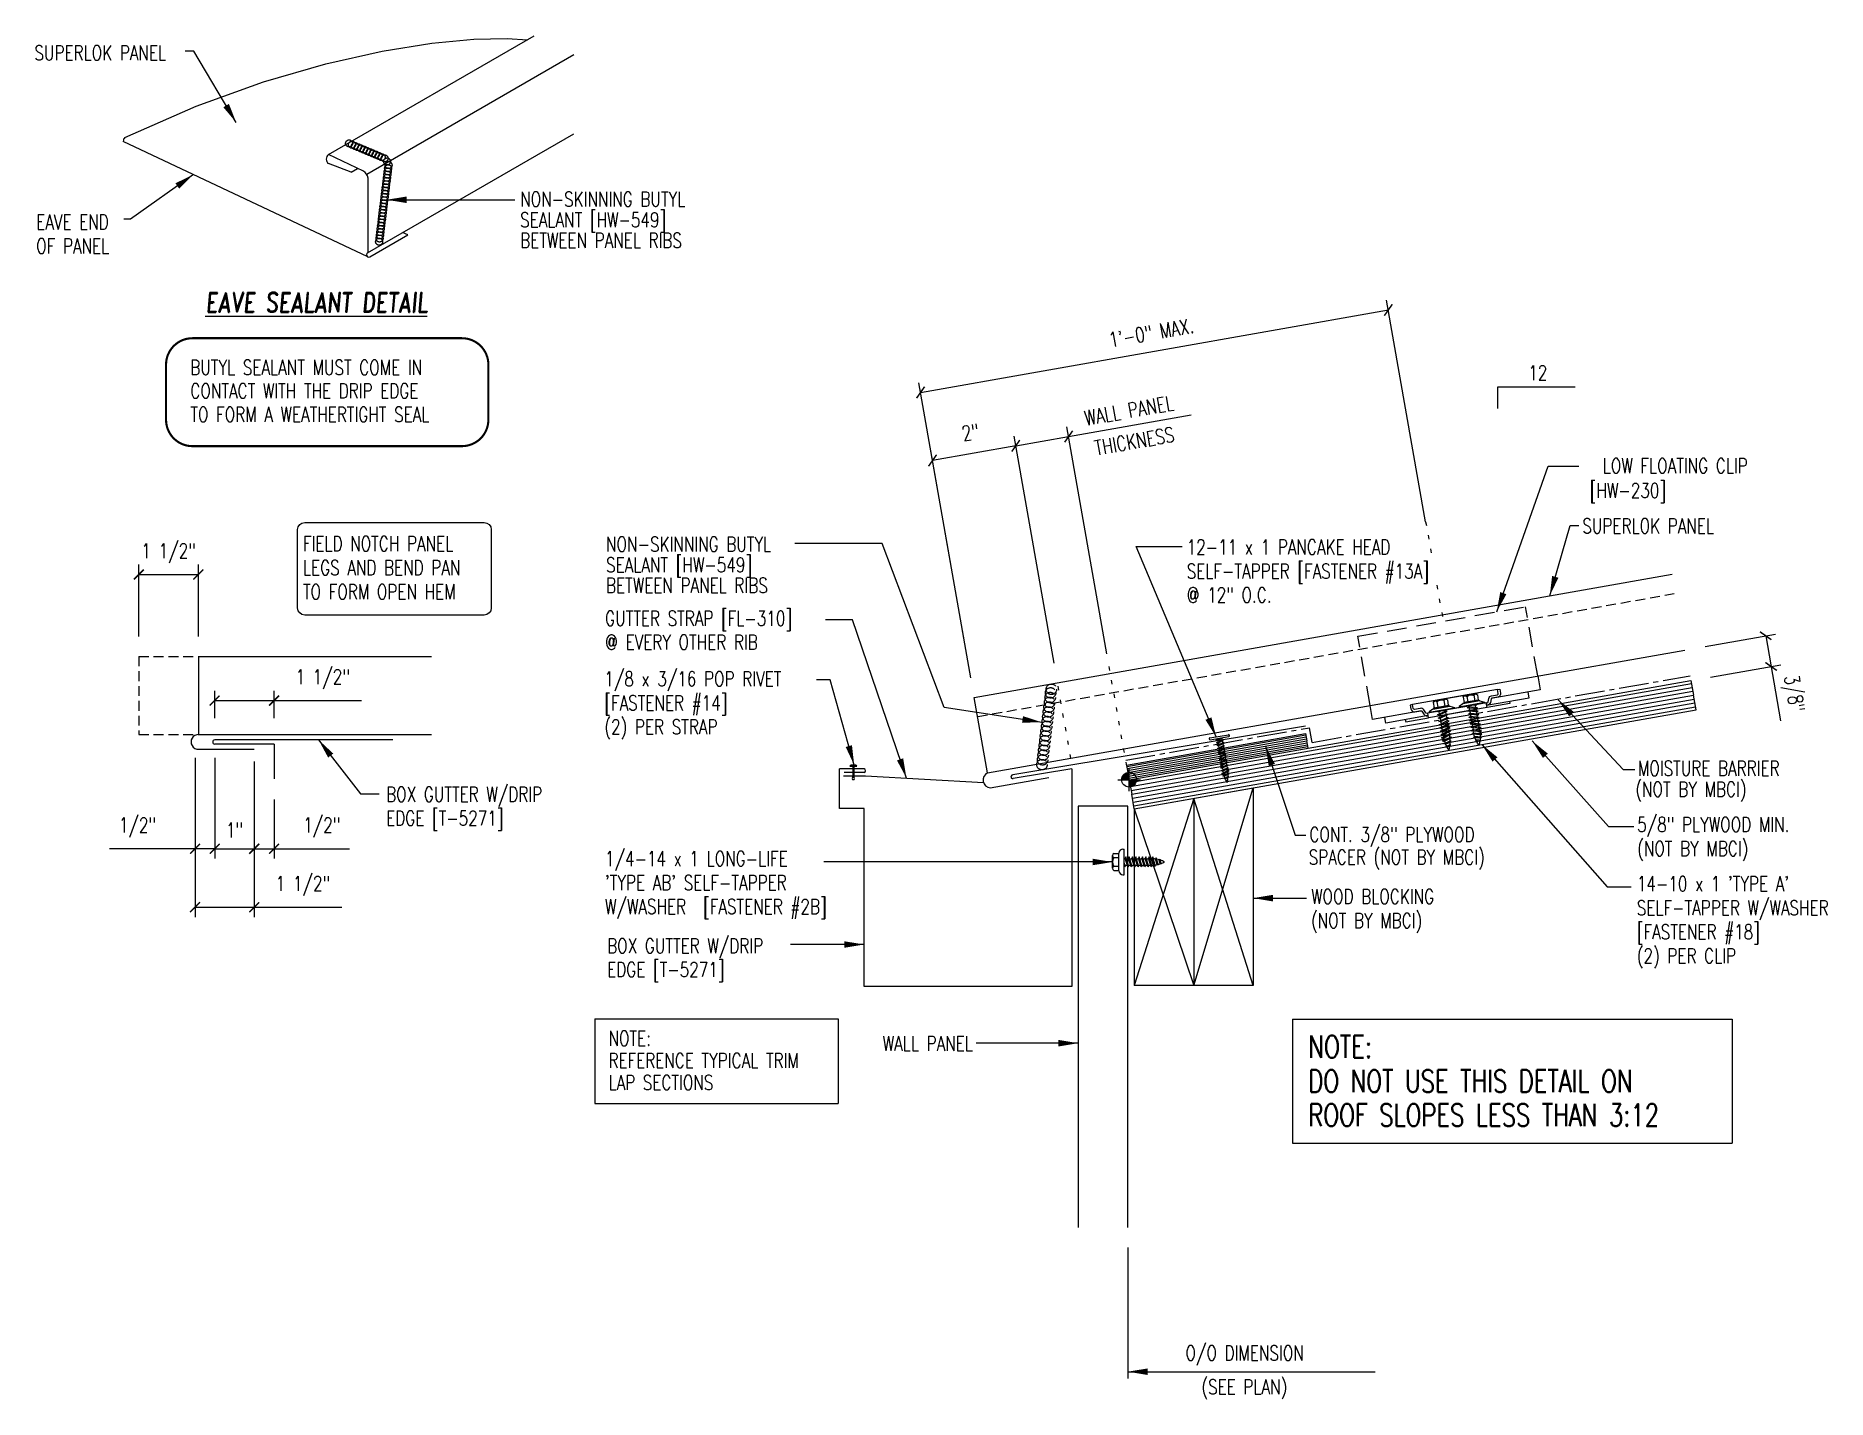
# Model space of a CAD drawing. Header units: inches. Extents: x -3.6 to 41.6, y 7.2 to 41.6.
import ezdxf
from ezdxf.enums import TextEntityAlignment as Align

# ---------------------------------------------------------------- set-up
doc = ezdxf.new("R2010")
doc.units = ezdxf.units.IN
doc.header["$MEASUREMENT"] = 0
for name, pattern in [('CENTER2', [1.125, 0.75, -0.125, 0.125, -0.125]), ('DOT2', [0.125, 0, -0.125]), ('HIDDEN', [0.375, 0.25, -0.125]), ('HIDDEN2', [0.1875, 0.125, -0.0625])]:
    doc.linetypes.add(name, pattern=pattern)
for name, color, linetype in [('BARRIER', 253, 'CENTER2'), ('clip', 5, 'Continuous'), ('DIM', 2, 'Continuous'), ('FASTENER', 9, 'Continuous'), ('LABEL', 6, 'Continuous'), ('MARK', 1, 'Continuous'), ('PANEL', 11, 'Continuous'), ('SEALANT', 253, 'CENTER2'), ('SECTION', 11, 'Continuous'), ('TEXT', 2, 'Continuous'), ('TRIM', 6, 'Continuous'), ('WOOD', 3, 'Continuous')]:
    doc.layers.add(name, color=color, linetype=linetype)
doc.styles.add('ROMAND', font='romand', dxfattribs={"height": 0.075})
doc.styles.add('TEXT', font='SIMPLEX', dxfattribs={"width": 0.75, "height": 6})
doc.styles.add('TEXT1', font='ROMANS.shx', dxfattribs={"width": 0.75, "height": 0.375})
doc.dimstyles.new('DETAIL', dxfattribs={"dimscale": 4, "dimtxt": 0.375, "dimasz": 0.0625, "dimexe": 0.0625, "dimexo": 0.125, "dimgap": 0.0625, "dimtad": 1, "dimdec": 4, "dimzin": 3, "dimdsep": 46, "dimlunit": 4, "dimtxsty": 'TEXT1', "dimblk": 'ARCHTICK', "dimcen": 0.0625, "dimclrd": 7, "dimclre": 7, "dimclrt": 2, "dimadec": 0, "dimazin": 0, "dimtfac": 0.59375, "dimtdec": 4, "dimtmove": 0, "dimatfit": 3, "dimfxl": 0, "dimfrac": 2, "dimtolj": 1, "dimtzin": 3, "dimarcsym": 0})
doc.dimstyles.new('DETAIL$7', dxfattribs={"dimscale": 4, "dimtxt": 6, "dimasz": 0.125, "dimexe": 0.0625, "dimexo": 0.125, "dimgap": 0.0625, "dimtad": 1, "dimdec": 5, "dimzin": 3, "dimdsep": 46, "dimlunit": 4, "dimtxsty": 'TEXT', "dimblk": 'ARCHTICK', "dimcen": 0.0625, "dimclrd": 7, "dimclre": 7, "dimclrt": 2, "dimadec": 0, "dimazin": 0, "dimtfac": 0.666667, "dimtdec": 5, "dimtmove": 0, "dimatfit": 3, "dimfxl": 0, "dimfrac": 2, "dimtolj": 1, "dimtzin": 3, "dimarcsym": 0})

# ---------------------------------------------------------------- blocks, each defined once
blk = doc.blocks.new('A$C3D0C556B')
at = {"layer": 'WOOD'}
for p, q in [((0, 1.523), (4.389, 3.82)), ((0, 3.046), (4.389, 3.82)), ((4.91, 0.866), (4.389, 3.82)), ((0, 3.046), (0, 0)), ((0, 3.046), (4.649, 2.343)), ((4.649, 2.343), (0, 0)), ((0, 1.523), (4.649, 2.343)), ((4.91, 0.866), (0, 1.523)), ((0, 0), (4.91, 0.866))]:
    blk.add_line(p, q, dxfattribs=at)
blk = doc.blocks.new('st7')
at = {"layer": 'FASTENER'}
for p, q in [((-0.24, 0.082), (0.24, 0.082)), ((-0.24, 0.037), (0.24, 0.037)), ((-0.093, 0.003), (0.027, 0.037)), ((-0.069, -0.011), (-0.093, 0.003)), ((-0.069, -0.011), (0.095, 0.036)), ((-0.057, 0.037), (-0.057, 0.013)), ((0.059, 0.026), (0.059, -0.025)), ((-0.093, -0.069), (0.071, -0.022)), ((-0.069, -0.082), (-0.093, -0.069)), ((-0.093, -0.14), (0.071, -0.093)), ((-0.069, -0.154), (-0.093, -0.14)), ((-0.093, -0.212), (0.071, -0.165)), ((-0.069, -0.225), (-0.093, -0.212)), ((-0.093, -0.283), (0.071, -0.236)), ((-0.069, -0.296), (-0.093, -0.283)), ((-0.093, -0.354), (0.071, -0.307)), ((-0.069, -0.368), (-0.093, -0.354)), ((-0.093, -0.426), (0.071, -0.379)), ((-0.069, -0.439), (-0.093, -0.426)), ((-0.093, -0.497), (0.071, -0.45)), ((-0.069, -0.082), (0.095, -0.036)), ((-0.069, -0.154), (0.095, -0.107)), ((-0.069, -0.225), (0.095, -0.178)), ((-0.069, -0.296), (0.095, -0.25)), ((-0.069, -0.368), (0.095, -0.321)), ((-0.069, -0.439), (0.095, -0.392)), ((-0.057, -0.008), (-0.057, -0.059)), ((-0.057, -0.079), (-0.057, -0.13)), ((-0.057, -0.15), (-0.057, -0.201)), ((-0.057, -0.222), (-0.057, -0.273)), ((-0.057, -0.293), (-0.057, -0.344)), ((-0.057, -0.365), (-0.057, -0.415)), ((-0.057, -0.436), (-0.057, -0.487)), ((0.059, -0.046), (0.059, -0.097)), ((0.059, -0.117), (0.059, -0.168)), ((0.059, -0.189), (0.059, -0.239)), ((0.059, -0.26), (0.059, -0.311)), ((0.059, -0.331), (0.059, -0.382)), ((0.059, -0.403), (0.059, -0.454)), ((0.095, -0.036), (0.071, -0.022)), ((0.095, -0.107), (0.071, -0.093)), ((0.095, -0.178), (0.071, -0.165)), ((0.095, -0.25), (0.071, -0.236)), ((0.095, -0.321), (0.071, -0.307)), ((0.095, -0.392), (0.071, -0.379)), ((0.095, -0.464), (0.071, -0.45)), ((-0.069, -0.511), (-0.093, -0.497)), ((-0.093, -0.568), (0.071, -0.522)), ((-0.069, -0.582), (-0.093, -0.568)), ((-0.093, -0.64), (0.071, -0.593)), ((-0.069, -0.653), (-0.093, -0.64)), ((-0.093, -0.711), (0.071, -0.664)), ((-0.069, -0.725), (-0.093, -0.711)), ((-0.093, -0.782), (0.071, -0.736)), ((-0.069, -0.796), (-0.093, -0.782)), ((-0.093, -0.854), (0.071, -0.807)), ((-0.069, -0.867), (-0.093, -0.854)), ((-0.078, -0.921), (0.061, -0.881)), ((-0.069, -0.511), (0.095, -0.464)), ((-0.069, -0.582), (0.095, -0.535)), ((-0.069, -0.653), (0.095, -0.606)), ((-0.069, -0.725), (0.095, -0.678)), ((-0.069, -0.796), (0.095, -0.749)), ((-0.069, -0.867), (0.095, -0.821)), ((-0.057, -0.507), (-0.057, -0.558)), ((-0.057, -0.579), (-0.057, -0.629)), ((-0.057, -0.65), (-0.057, -0.701)), ((-0.057, -0.721), (-0.057, -0.772)), ((-0.057, -0.793), (-0.057, -0.844)), ((-0.054, -0.934), (0.085, -0.895)), ((0.059, -0.474), (0.059, -0.525)), ((0.059, -0.545), (0.059, -0.596)), ((0.059, -0.617), (0.059, -0.668)), ((0.059, -0.688), (0.059, -0.739)), ((0.059, -0.759), (0.059, -0.81)), ((0.059, -0.831), (0.059, -0.861)), ((0.085, -0.895), (0.061, -0.881)), ((0.095, -0.535), (0.071, -0.522)), ((0.095, -0.606), (0.071, -0.593)), ((0.095, -0.678), (0.071, -0.664)), ((0.095, -0.749), (0.071, -0.736)), ((0.095, -0.821), (0.071, -0.807)), ((-0.054, -0.934), (-0.078, -0.921)), ((-0.058, -0.986), (0.041, -0.958)), ((-0.034, -1), (-0.058, -0.986)), ((-0.034, -1), (0.065, -0.972)), ((-0.03, -1.05), (0.006, -1.04)), ((-0.006, -1.063), (-0.03, -1.05)), ((-0.006, -1.063), (0.03, -1.053)), ((0.03, -1.053), (0.006, -1.04)), ((0.065, -0.972), (0.041, -0.958))]:
    blk.add_line(p, q, dxfattribs=at)
for centre, radius, start, end in [((-0.238, 0.06), 0.0227, 94.6639, 265.3361), ((0.238, 0.06), 0.0227, 274.6639, 85.3361), ((0.502, -0.853), 0.56, 181.0834, 186.2136), ((-0.501, -0.853), 0.56, 348.7524, 354.9475), ((-0.501, -0.853), 0.56, 357.0874, 0.7958), ((0.502, -0.853), 0.56, 188.2489, 193.282), ((0.502, -0.853), 0.56, 194.889, 200.3099), ((0.502, -0.853), 0.56, 201.1572, 206.3807), ((-0.501, -0.853), 0.56, 333.6193, 338.828), ((-0.501, -0.853), 0.56, 339.4684, 347.2016)]:
    blk.add_arc(centre, radius, start, end, dxfattribs=at)
blk = doc.blocks.new('A$C612A22A5')
at = {"layer": 'clip'}
for points in [[(-1.376, 0.083), (-1.376, 0.023), (-0.789, 0.023), (-0.789, 0.143), (-0.814, 0.143, -0.303371), (-0.838, 0.159), (-0.873, 0.244, 0.30332), (-0.953, 0.297), (-1.103, 0.297, -0.41421), (-1.129, 0.323), (-1.129, 0.423), (-1.189, 0.423), (-1.189, 0.323, 0.414221), (-1.103, 0.237), (-0.953, 0.237, -0.303367), (-0.929, 0.221), (-0.894, 0.136, 0.30332), (-0.814, 0.083), (-0.789, 0.083), (-1.876, 0.083), (-1.876, 0.227)], [(1.299, 0.083), (1.299, 0.023), (0.711, 0.023), (0.711, 0.143), (0.736, 0.143, 0.303371), (0.76, 0.159), (0.795, 0.244, -0.30332), (0.875, 0.297), (1.025, 0.297, 0.41421), (1.051, 0.323), (1.051, 0.423), (1.111, 0.423), (1.111, 0.323, -0.414221), (1.025, 0.237), (0.875, 0.237, 0.303367), (0.851, 0.221), (0.816, 0.136, -0.30332), (0.736, 0.083), (0.711, 0.083), (1.799, 0.083), (1.799, 0.227)]]:
    blk.add_lwpolyline(points, format="xyb", dxfattribs=at)
for points in [[(1.051, 0.423), (-1.129, 0.423)], [(0.711, 0.143), (-0.789, 0.143)], [(-0.439, 0.023), (-0.789, 0.023)], [(0.361, 0.023), (-0.439, 0.023)], [(0.711, 0.023), (0.361, 0.023)]]:
    blk.add_lwpolyline(points, dxfattribs=at)
blk = doc.blocks.new('st10')
at = {"layer": 'FASTENER'}
for p, q in [((-0.217, 0.114), (-0.326, 0.059)), ((-0.326, 0.059), (-0.326, 0.049)), ((-0.326, 0.049), (0.326, 0.049)), ((-0.217, 0.114), (0.217, 0.114)), ((-0.193, 0.137), (0.193, 0.137)), ((-0.193, 0.119), (0.193, 0.119)), ((-0.181, 0.276), (-0.181, 0.137)), ((-0.181, 0.137), (0.181, 0.137)), ((-0.135, 0.302), (0.135, 0.302)), ((-0.129, 0.035), (-0.124, 0.037)), ((-0.096, 0.017), (-0.129, 0.035)), ((-0.129, -0.049), (0.096, 0.015)), ((-0.124, 0.037), (-0.08, 0.037)), ((-0.096, 0.017), (-0.025, 0.037)), ((-0.089, 0.276), (-0.089, 0.137)), ((-0.08, 0.037), (0.08, 0.037)), ((-0.08, 0.021), (-0.08, -0.035)), ((0.08, 0.037), (0.08, 0.011)), ((0.089, 0.276), (0.089, 0.137)), ((0.129, -0.003), (0.096, 0.015)), ((0.181, 0.276), (0.181, 0.137)), ((0.217, 0.114), (0.326, 0.059)), ((0.326, 0.059), (0.326, 0.049)), ((-0.096, -0.068), (-0.129, -0.049)), ((-0.129, -0.134), (0.096, -0.069)), ((-0.096, -0.152), (-0.129, -0.134)), ((-0.129, -0.218), (0.096, -0.154)), ((-0.096, -0.237), (-0.129, -0.218)), ((-0.129, -0.303), (0.096, -0.238)), ((-0.096, -0.321), (-0.129, -0.303)), ((-0.129, -0.387), (0.096, -0.323)), ((-0.096, -0.406), (-0.129, -0.387)), ((-0.129, -0.471), (0.096, -0.407)), ((-0.096, -0.068), (0.129, -0.004)), ((-0.096, -0.152), (0.129, -0.088)), ((-0.096, -0.237), (0.129, -0.172)), ((-0.096, -0.321), (0.129, -0.257)), ((-0.096, -0.406), (0.129, -0.341)), ((-0.096, -0.49), (0.129, -0.426)), ((-0.08, -0.063), (-0.08, -0.12)), ((-0.08, -0.148), (-0.08, -0.204)), ((-0.08, -0.232), (-0.08, -0.288)), ((-0.08, -0.317), (-0.08, -0.373)), ((-0.08, -0.401), (-0.08, -0.457)), ((0.08, -0.016), (0.08, -0.074)), ((0.08, -0.102), (0.08, -0.158)), ((0.08, -0.186), (0.08, -0.243)), ((0.08, -0.27), (0.08, -0.327)), ((0.08, -0.355), (0.08, -0.412)), ((0.08, -0.44), (0.08, -0.496)), ((0.129, -0.088), (0.096, -0.069)), ((0.129, -0.172), (0.096, -0.154)), ((0.129, -0.257), (0.096, -0.238)), ((0.129, -0.341), (0.096, -0.323)), ((0.129, -0.426), (0.096, -0.407)), ((-0.096, -0.49), (-0.129, -0.471)), ((-0.129, -0.556), (0.096, -0.491)), ((-0.096, -0.575), (-0.129, -0.556)), ((-0.129, -0.64), (0.096, -0.576)), ((-0.096, -0.659), (-0.129, -0.64)), ((-0.121, -0.722), (0.092, -0.662)), ((-0.088, -0.741), (-0.121, -0.722)), ((-0.096, -0.575), (0.129, -0.51)), ((-0.096, -0.659), (0.129, -0.595)), ((-0.095, -0.799), (0.071, -0.752)), ((-0.061, -0.818), (-0.095, -0.799)), ((-0.088, -0.741), (0.125, -0.68)), ((-0.08, -0.485), (-0.08, -0.542)), ((-0.08, -0.57), (-0.08, -0.626)), ((-0.063, -0.877), (0.034, -0.847)), ((-0.029, -0.895), (-0.063, -0.877)), ((-0.061, -0.818), (0.104, -0.771)), ((-0.029, -0.895), (0.068, -0.866)), ((0.068, -0.866), (0.034, -0.847)), ((0.104, -0.771), (0.071, -0.752)), ((0.08, -0.524), (0.08, -0.58)), ((0.125, -0.68), (0.092, -0.662)), ((0.129, -0.51), (0.096, -0.491)), ((0.129, -0.595), (0.096, -0.576))]:
    blk.add_line(p, q, dxfattribs=at)
blk.add_lwpolyline([(-0.331, 0.037), (-0.331, 0.049), (0.331, 0.049), (0.331, 0.037)], close=True, dxfattribs=at)
for centre, radius, start, end in [((-0.193, 0.128), 0.00894, 90, 270), ((-0.135, 0.25), 0.0527, 29.8754, 150.1246), ((0, 0.138), 0.164, 56.9974, 123.0026), ((0.135, 0.25), 0.0527, 29.8754, 150.1246), ((0.193, 0.128), 0.00894, 270, 90), ((0.676, -0.642), 0.757, 180.9696, 185.1765), ((0.676, -0.642), 0.757, 187.255, 191.3837), ((0.676, -0.642), 0.757, 193.4363, 197.6723), ((0.676, -0.642), 0.757, 199.1495, 206.7351), ((-0.676, -0.642), 0.757, 333.2649, 342.2085), ((-0.676, -0.642), 0.757, 343.5473, 349.3968), ((-0.676, -0.642), 0.757, 351.6648, 356.0901), ((-0.676, -0.642), 0.757, 358.2537, 2.5109)]:
    blk.add_arc(centre, radius, start, end, dxfattribs=at)
blk = doc.blocks.new('_ArchTick')
at = {"color": 0, "linetype": 'ByBlock', "const_width": 0.15}
blk.add_lwpolyline([(-0.5, -0.5), (0.5, 0.5)], dxfattribs=at)
blk = doc.blocks.new('*D10')
at = {"layer": 'DEFPOINTS', "color": 0}
for p in [(0.497, 27.98), (-1.008, 25.913), (0.497, 25.913)]:
    blk.add_point(p, dxfattribs=at)
at = {"layer": 'DIM', "color": 7, "lineweight": -2}
for p, q in [((-1.008, 26.413), (-1.008, 28.23)), ((0.497, 26.413), (0.497, 28.23)), ((-1.008, 27.98), (0.497, 27.98))]:
    blk.add_line(p, q, dxfattribs=at)
at = {"layer": 'DIM', "color": 7, "lineweight": -2, "xscale": 0.25, "yscale": 0.25, "zscale": 0.25, "rotation": 180}
blk.add_blockref('_ArchTick', (-1.008, 27.98), dxfattribs=at)
at = {"layer": 'DIM', "color": 7, "lineweight": -2, "xscale": 0.25, "yscale": 0.25, "zscale": 0.25}
blk.add_blockref('_ArchTick', (0.497, 27.98), dxfattribs=at)
at = {"layer": 'DIM', "color": 2, "insert": (-0.255, 28.515), "char_height": 0.375, "attachment_point": 5, "style": 'TEXT1'}
blk.add_mtext('\\A1;1 1/2"', dxfattribs=at)
blk = doc.blocks.new('*D11')
at = {"layer": 'DEFPOINTS', "color": 0}
for p in [(0.414, 23.851), (0.909, 23.852), (0.909, 21.055)]:
    blk.add_point(p, dxfattribs=at)
at = {"layer": 'DIM', "color": 7, "lineweight": -2}
for p, q in [((0.414, 23.351), (0.414, 20.805)), ((0.909, 23.352), (0.909, 20.805)), ((0.414, 21.055), (-1.747, 21.055)), ((0.909, 21.055), (0.414, 21.055)), ((0.909, 21.055), (1.159, 21.055))]:
    blk.add_line(p, q, dxfattribs=at)
at = {"layer": 'DIM', "color": 7, "lineweight": -2, "xscale": 0.25, "yscale": 0.25, "zscale": 0.25}
blk.add_blockref('_ArchTick', (0.414, 21.055), dxfattribs=at)
at = {"layer": 'DIM', "color": 7, "lineweight": -2, "xscale": 0.25, "yscale": 0.25, "zscale": 0.25, "rotation": 180}
blk.add_blockref('_ArchTick', (0.909, 21.055), dxfattribs=at)
at = {"layer": 'DIM', "color": 2, "insert": (-1.042, 21.59), "char_height": 0.375, "attachment_point": 5, "style": 'TEXT1'}
blk.add_mtext('\\A1;1/2"', dxfattribs=at)
blk = doc.blocks.new('*D12')
at = {"layer": 'DEFPOINTS', "color": 0}
for p in [(0.909, 23.852), (1.909, 23.76), (1.909, 21.055)]:
    blk.add_point(p, dxfattribs=at)
at = {"layer": 'DIM', "color": 7, "lineweight": -2}
for p, q in [((0.909, 23.352), (0.909, 20.805)), ((1.909, 23.26), (1.909, 20.805)), ((0.909, 21.055), (1.909, 21.055))]:
    blk.add_line(p, q, dxfattribs=at)
at = {"layer": 'DIM', "color": 7, "lineweight": -2, "xscale": 0.25, "yscale": 0.25, "zscale": 0.25, "rotation": 180}
blk.add_blockref('_ArchTick', (0.909, 21.055), dxfattribs=at)
at = {"layer": 'DIM', "color": 7, "lineweight": -2, "xscale": 0.25, "yscale": 0.25, "zscale": 0.25}
blk.add_blockref('_ArchTick', (1.909, 21.055), dxfattribs=at)
at = {"layer": 'DIM', "color": 2, "insert": (1.409, 21.528), "char_height": 0.375, "attachment_point": 5, "style": 'TEXT1'}
blk.add_mtext('\\A1;1"', dxfattribs=at)
blk = doc.blocks.new('*D13')
at = {"layer": 'DEFPOINTS', "color": 0}
for p in [(0.414, 23.851), (1.909, 23.76), (1.909, 19.578)]:
    blk.add_point(p, dxfattribs=at)
at = {"layer": 'DIM', "color": 7, "lineweight": -2}
for p, q in [((0.414, 23.351), (0.414, 19.328)), ((1.909, 23.26), (1.909, 19.328)), ((0.414, 19.578), (1.909, 19.578)), ((1.909, 19.578), (4.118, 19.578))]:
    blk.add_line(p, q, dxfattribs=at)
at = {"layer": 'DIM', "color": 7, "lineweight": -2, "xscale": 0.25, "yscale": 0.25, "zscale": 0.25, "rotation": 180}
blk.add_blockref('_ArchTick', (0.414, 19.578), dxfattribs=at)
at = {"layer": 'DIM', "color": 7, "lineweight": -2, "xscale": 0.25, "yscale": 0.25, "zscale": 0.25}
blk.add_blockref('_ArchTick', (1.909, 19.578), dxfattribs=at)
at = {"layer": 'DIM', "color": 2, "insert": (3.138, 20.114), "char_height": 0.375, "attachment_point": 5, "style": 'TEXT1'}
blk.add_mtext('\\A1;1 1/2"', dxfattribs=at)
blk = doc.blocks.new('*D14')
at = {"layer": 'DEFPOINTS', "color": 0}
for p in [(2.409, 24.796), (0.909, 23.852), (2.409, 23.852)]:
    blk.add_point(p, dxfattribs=at)
at = {"layer": 'DIM', "color": 7, "lineweight": -2}
for p, q in [((0.909, 24.352), (0.909, 25.046)), ((2.409, 24.352), (2.409, 25.046)), ((0.909, 24.796), (2.409, 24.796)), ((2.409, 24.796), (4.619, 24.796))]:
    blk.add_line(p, q, dxfattribs=at)
at = {"layer": 'DIM', "color": 7, "lineweight": -2, "xscale": 0.25, "yscale": 0.25, "zscale": 0.25, "rotation": 180}
blk.add_blockref('_ArchTick', (0.909, 24.796), dxfattribs=at)
at = {"layer": 'DIM', "color": 7, "lineweight": -2, "xscale": 0.25, "yscale": 0.25, "zscale": 0.25}
blk.add_blockref('_ArchTick', (2.409, 24.796), dxfattribs=at)
at = {"layer": 'DIM', "color": 2, "insert": (3.639, 25.332), "char_height": 0.375, "attachment_point": 5, "style": 'TEXT1'}
blk.add_mtext('\\A1;1 1/2"', dxfattribs=at)
blk = doc.blocks.new('*D15')
at = {"layer": 'DEFPOINTS', "color": 0}
for p in [(1.909, 23.76), (2.409, 22.796), (1.909, 21.055)]:
    blk.add_point(p, dxfattribs=at)
at = {"layer": 'DIM', "color": 7, "lineweight": -2}
for p, q in [((1.909, 23.26), (1.909, 20.805)), ((2.409, 22.296), (2.409, 20.805)), ((1.909, 21.055), (2.409, 21.055)), ((2.409, 21.055), (4.319, 21.055))]:
    blk.add_line(p, q, dxfattribs=at)
at = {"layer": 'DIM', "color": 7, "lineweight": -2, "xscale": 0.25, "yscale": 0.25, "zscale": 0.25, "rotation": 180}
blk.add_blockref('_ArchTick', (1.909, 21.055), dxfattribs=at)
at = {"layer": 'DIM', "color": 7, "lineweight": -2, "xscale": 0.25, "yscale": 0.25, "zscale": 0.25}
blk.add_blockref('_ArchTick', (2.409, 21.055), dxfattribs=at)
at = {"layer": 'DIM', "color": 2, "insert": (3.614, 21.59), "char_height": 0.375, "attachment_point": 5, "style": 'TEXT1'}
blk.add_mtext('\\A1;1/2"', dxfattribs=at)
blk = doc.blocks.new('slopl1')
at = {"layer": 'MARK', "color": 6}
blk.add_lwpolyline([(0, 0), (0, 0.137), (0.487, 0.137)], dxfattribs=at)
at = {"layer": 'MARK', "color": 2, "style": 'TEXT1', "width": 0.75}
blk.add_text('12', height=0.0938, dxfattribs=at).set_placement((0.191, 0.178))
blk.add_attdef('SLOPL1', text='', height=0.0938, dxfattribs=at).set_placement((-0.055, 0.024), align=Align.RIGHT)
blk = doc.blocks.new('wp')
at = {"layer": 'SECTION'}
for p, q in [((-0.096, 0), (0.096, 0)), ((0, -0.096), (0, 0.096))]:
    blk.add_line(p, q, dxfattribs=at)
at = {"layer": 'SECTION', "const_width": 0.0625}
for points in [[(0, 0.031, 0.414214), (-0.031, 0, 1)], [(0, -0.031, 0.414214), (0.031, 0, 1)]]:
    blk.add_lwpolyline(points, format="xyb", dxfattribs=at)
at = {"layer": 'SECTION'}
blk.add_circle((0, 0), 0.0625, dxfattribs=at)
blk = doc.blocks.new('LAY-LAB')
at = {"layer": 'LABEL', "color": 6, "style": 'ROMAND', "oblique": 5, "width": 0.75}
blk.add_attdef('LAY-LAB', (0.017, 0.036), '', height=0.188, dxfattribs=at)
blk = doc.blocks.new('FZ6')
at = {"layer": 'FASTENER'}
for p, q in [((-0.324, 0.071), (-0.324, 0.037)), ((-0.324, 0.037), (0.324, 0.037)), ((-0.224, 0.171), (0.215, 0.171)), ((-0.215, 0.305), (-0.215, 0.171)), ((-0.161, 0.337), (0.161, 0.337)), ((-0.129, 0.035), (-0.124, 0.037)), ((-0.096, 0.017), (-0.129, 0.035)), ((-0.129, -0.049), (0.096, 0.015)), ((-0.124, 0.037), (-0.08, 0.037)), ((-0.107, 0.305), (-0.107, 0.171)), ((-0.096, 0.017), (-0.025, 0.037)), ((-0.08, 0.037), (0.08, 0.037)), ((-0.08, 0.021), (-0.08, -0.035)), ((0.08, 0.037), (0.08, 0.011)), ((0.129, -0.003), (0.096, 0.015)), ((0.107, 0.305), (0.107, 0.171)), ((0.215, 0.305), (0.215, 0.171)), ((0.324, 0.071), (0.324, 0.037)), ((-0.096, -0.068), (-0.129, -0.049)), ((-0.129, -0.134), (0.096, -0.069)), ((-0.096, -0.152), (-0.129, -0.134)), ((-0.129, -0.218), (0.096, -0.154)), ((-0.096, -0.237), (-0.129, -0.218)), ((-0.129, -0.303), (0.096, -0.238)), ((-0.096, -0.321), (-0.129, -0.303)), ((-0.129, -0.387), (0.096, -0.323)), ((-0.096, -0.406), (-0.129, -0.387)), ((-0.129, -0.471), (0.096, -0.407)), ((-0.096, -0.068), (0.129, -0.004)), ((-0.096, -0.152), (0.129, -0.088)), ((-0.096, -0.237), (0.129, -0.172)), ((-0.096, -0.321), (0.129, -0.257)), ((-0.096, -0.406), (0.129, -0.341)), ((-0.096, -0.49), (0.129, -0.426)), ((-0.08, -0.063), (-0.08, -0.12)), ((-0.08, -0.148), (-0.08, -0.204)), ((-0.08, -0.232), (-0.08, -0.288)), ((-0.08, -0.317), (-0.08, -0.373)), ((-0.08, -0.401), (-0.08, -0.457)), ((0.08, -0.016), (0.08, -0.074)), ((0.08, -0.102), (0.08, -0.158)), ((0.08, -0.186), (0.08, -0.243)), ((0.08, -0.27), (0.08, -0.327)), ((0.08, -0.355), (0.08, -0.412)), ((0.08, -0.44), (0.08, -0.496)), ((0.129, -0.088), (0.096, -0.069)), ((0.129, -0.172), (0.096, -0.154)), ((0.129, -0.257), (0.096, -0.238)), ((0.129, -0.341), (0.096, -0.323)), ((0.129, -0.426), (0.096, -0.407)), ((-0.096, -0.49), (-0.129, -0.471)), ((-0.129, -0.556), (0.096, -0.491)), ((-0.096, -0.575), (-0.129, -0.556)), ((-0.129, -0.64), (0.096, -0.576)), ((-0.096, -0.659), (-0.129, -0.64)), ((-0.121, -0.722), (0.092, -0.662)), ((-0.088, -0.741), (-0.121, -0.722)), ((-0.096, -0.575), (0.129, -0.51)), ((-0.096, -0.659), (0.129, -0.595)), ((-0.095, -0.799), (0.071, -0.752)), ((-0.061, -0.818), (-0.095, -0.799)), ((-0.088, -0.741), (0.125, -0.68)), ((-0.08, -0.485), (-0.08, -0.542)), ((-0.08, -0.57), (-0.08, -0.626)), ((-0.063, -0.877), (0.034, -0.847)), ((-0.029, -0.895), (-0.063, -0.877)), ((-0.061, -0.818), (0.104, -0.771)), ((-0.029, -0.895), (0.068, -0.866)), ((0.068, -0.866), (0.034, -0.847)), ((0.104, -0.771), (0.071, -0.752)), ((0.08, -0.524), (0.08, -0.58)), ((0.125, -0.68), (0.092, -0.662)), ((0.129, -0.51), (0.096, -0.491)), ((0.129, -0.595), (0.096, -0.576))]:
    blk.add_line(p, q, dxfattribs=at)
for centre, radius, start, end in [((-0.224, 0.071), 0.1, 90, 180), ((-0.161, 0.274), 0.0628, 29.8754, 150.1246), ((0, 0.141), 0.196, 56.9974, 123.0026), ((0.161, 0.274), 0.0628, 29.8754, 150.1246), ((0.224, 0.071), 0.1, 0, 90), ((0.676, -0.642), 0.757, 180.9696, 185.1765), ((0.676, -0.642), 0.757, 187.255, 191.3837), ((0.676, -0.642), 0.757, 193.4363, 197.6723), ((0.676, -0.642), 0.757, 199.1495, 206.7351), ((-0.676, -0.642), 0.757, 333.2649, 342.2085), ((-0.676, -0.642), 0.757, 343.5473, 349.3968), ((-0.676, -0.642), 0.757, 351.6648, 356.0901), ((-0.676, -0.642), 0.757, 358.2537, 2.5109)]:
    blk.add_arc(centre, radius, start, end, dxfattribs=at)
blk = doc.blocks.new('FD-F2b')
at = {"layer": 'TEXT', "style": 'TEXT1', "width": 0.75}
for s, height, p in [('1/4-14 x 1 LONG-LIFE', 0.09375, (0.005, -0.041)), ("'TYPE AB' SELF-TAPPER", 0.09375, (0.005, -0.193)), ('W/WASHER', 0.0938, (0.005, -0.344)), ('[FASTENER #2B]', 0.09375, (0.625, -0.344))]:
    blk.add_text(s, height=height, dxfattribs=at).set_placement(p)
blk.add_attdef('(QUANTITY)', (0.005, -0.496), '', height=0.0938, dxfattribs=at)
at = {"layer": 'TEXT', "style": 'TEXT1', "flags": 1}
for tag, p in [('Color', (0.02, -0.714)), ('Calc', (0.02, -0.714)), ('Opt1', (0.02, -0.714)), ('Opt2', (0.02, -0.714)), ('Opt3', (0.02, -0.714)), ('Description', (0.02, -0.714)), ('Multiple', (0.02, -0.714)), ('Part', (0.02, -0.714)), ('Spare1', (0.02, -0.902)), ('Spare2', (0.02, -0.902)), ('Spare3', (0.02, -0.902)), ('Spare4', (0.02, -0.902)), ('Spare5', (0.02, -0.902)), ('Spare6', (0.02, -0.902)), ('Spare7', (0.02, -0.902)), ('Spare8', (0.02, -0.902)), ('Spare9', (0.02, -0.902)), ('Spare10', (0.02, -0.902))]:
    blk.add_attdef(tag, p, '', height=0.0938, dxfattribs=at)
blk = doc.blocks.new('A$C30686E82')
for p, q in [((-2.715, 0.761), (3.437, 0.761)), ((-2.715, 0.761), (-2.715, -1.379)), ((3.437, 0.761), (3.437, -1.379)), ((-2.715, -1.379), (3.437, -1.379))]:
    blk.add_line(p, q)
at = {"layer": 'TEXT', "style": 'TEXT1', "width": 0.75}
for s, p in [('NOTE:', (-2.368, 0.081)), ('REFERENCE TYPICAL TRIM', (-2.368, -0.477)), ('LAP SECTIONS', (-2.368, -1.035))]:
    blk.add_text(s, height=0.375, dxfattribs=at).set_placement(p)
blk = doc.blocks.new('dsc-FL-310')
at = {"layer": 'TEXT', "style": 'TEXT1', "width": 0.75}
for s, p in [('GUTTER STRAP [FL-310]', (0, 0)), ('@ EVERY OTHER RIB', (0, -0.6))]:
    blk.add_text(s, height=0.375, dxfattribs=at).set_placement(p)
at = {"layer": 'TEXT', "style": 'TEXT1', "flags": 1}
for tag, p in [('COLOR', (0, -1.2)), ('CALC', (0, -1.2)), ('OPT1', (0, -1.2)), ('OPT2', (0, -1.2)), ('OPT3', (0, -1.2)), ('GAGE', (0, -1.2)), ('SHPLN', (0, -1.2)), ('PART', (0, -1.2)), ('DESCRIPTION', (0, -1.2)), ('MULTIPLE', (0, -1.2)), ('SPARE1', (0, -1.8)), ('SPARE2', (0, -1.8)), ('SPARE3', (0, -1.8)), ('SPARE4', (0, -1.8)), ('SPARE5', (0, -1.8)), ('SPARE6', (0, -1.8)), ('SPARE7', (0, -1.8)), ('SPARE8', (0, -1.8)), ('SPARE9', (0, -1.8)), ('SPARE10', (0, -1.8))]:
    blk.add_attdef(tag, p, '', height=0.375, dxfattribs=at)
blk = doc.blocks.new('fm3')
at = {"layer": 'FASTENER', "color": 12}
for p, q in [((-0.035, 0.018), (0.144, 0.018)), ((0.115, 0.04), (-0.006, 0.04)), ((0.043, 0.018), (0.043, -0.243)), ((0.067, 0.018), (0.067, -0.243)), ((0.035, -0.32), (0.075, -0.32))]:
    blk.add_line(p, q, dxfattribs=at)
for centre, radius, start, end in [((0.055, -0.066), 0.123, 119.4777, 136.6143), ((0.055, -0.066), 0.123, 43.3857, 60.5223), ((0.055, -0.297), 0.03, 143.7655, 228.4038), ((-0.02, -0.243), 0.0625, 323.7655, 0), ((0.129, -0.243), 0.0625, 180, 216.2345), ((0.055, -0.297), 0.03, 311.5962, 36.2345)]:
    blk.add_arc(centre, radius, start, end, dxfattribs=at)
blk = doc.blocks.new('FD-F14')
at = {"layer": 'TEXT', "style": 'TEXT1', "width": 0.75}
for s, p in [('1/8 x 3/16 POP RIVET', (0.005, -0.041)), ('[FASTENER #14]', (0.005, -0.193))]:
    blk.add_text(s, height=0.09375, dxfattribs=at).set_placement(p)
blk.add_attdef('(QUANTITY)', (0.005, -0.344), '', height=0.0938, dxfattribs=at)
at = {"layer": 'TEXT', "style": 'TEXT1', "flags": 1}
for tag, p in [('Color', (0.03, -0.515)), ('Calc', (0.03, -0.515)), ('Opt1', (0.03, -0.515)), ('Opt2', (0.03, -0.515)), ('Opt3', (0.03, -0.515)), ('Description', (0.03, -0.515)), ('Multiple', (0.03, -0.515)), ('Part', (0.03, -0.515)), ('Spare1', (0.03, -0.703)), ('Spare2', (0.03, -0.703)), ('Spare3', (0.03, -0.703)), ('Spare4', (0.03, -0.703)), ('Spare5', (0.03, -0.703)), ('Spare6', (0.03, -0.703)), ('Spare7', (0.03, -0.703)), ('Spare8', (0.03, -0.703)), ('Spare9', (0.03, -0.703)), ('Spare10', (0.03, -0.703))]:
    blk.add_attdef(tag, p, '', height=0.0938, dxfattribs=at)
blk = doc.blocks.new('FD-F13A')
at = {"layer": 'TEXT', "style": 'TEXT1', "width": 0.75}
for s, p in [('12-11 x 1 PANCAKE HEAD', (0.005, -0.041)), ('SELF-TAPPER [FASTENER #13A]', (0.005, -0.193))]:
    blk.add_text(s, height=0.09375, dxfattribs=at).set_placement(p)
blk.add_attdef('(QUANTITY)', (0.005, -0.344), '', height=0.0938, dxfattribs=at)
blk = doc.blocks.new('A$C5EDC0AE2')
for p, q in [((-5.823, 2.54), (-5.823, -0.591)), ((-5.823, 2.54), (5.28, 2.54)), ((5.28, 2.54), (5.28, -0.591)), ((-5.823, -0.591), (5.28, -0.591))]:
    blk.add_line(p, q)
at = {"layer": 'TEXT', "style": 'TEXT1', "width": 0.75}
for s, p in [('NOTE:', (-5.425, 1.56, 0)), ('DO NOT USE THIS DETAIL ON ', (-5.425, 0.691, 0)), ('ROOF SLOPES LESS THAN 3:12', (-5.425, -0.166, 0))]:
    blk.add_text(s, height=0.5625, dxfattribs=at).set_placement(p)

msp = doc.modelspace()

# ---------------------------------------------------------------- linework, layer by layer
at = {"color": 7}
for p, q in [((31.50282, 29.31471), (30.5166, 34.90786)), ((18.74232, 32.57788), (30.56001, 34.66166)), ((20.01319, 25.37039), (18.6989, 32.82408)), ((23.4517, 25.97669), (22.44042, 31.71194)), ((22.48383, 31.46574), (25.57863, 32.01144)), ((21.14746, 31.2301), (19.04532, 30.85944)), ((22.11533, 25.74105), (21.10405, 31.47631)), ((22.11533, 25.74105), (21.10405, 31.47631)), ((21.14746, 31.2301), (22.48383, 31.46574)), ((20.01319, 25.37039), (19.00191, 31.10564))]:
    msp.add_line(p, q, dxfattribs=at)
at = {"layer": 'BARRIER'}
for p, q in [((28.63639, 23.74089), (38.18455, 25.42449)), ((23.92526, 23.29098), (28.57127, 24.11019)), ((28.63639, 23.74089), (28.57127, 24.11019))]:
    msp.add_line(p, q, dxfattribs=at)
at = {"layer": 'clip', "linetype": 'HIDDEN', "ltscale": 2}
for p, q in [((29.79133, 26.41984), (34.02601, 27.16653)), ((34.33433, 25.41795), (34.02601, 27.16653)), ((30.09965, 24.67126), (29.79133, 26.41984))]:
    msp.add_line(p, q, dxfattribs=at)
at = {"layer": 'clip'}
for p, q in [((34.33433, 25.41795), (34.39677, 25.06383)), ((34.39677, 25.06383), (33.15965, 24.8457)), ((30.16209, 24.31715), (30.09965, 24.67126)), ((31.39921, 24.53528), (30.16209, 24.31715))]:
    msp.add_line(p, q, dxfattribs=at)
for points in [[(32.8266, 24.98536), (31.66433, 24.78042)], [(32.5403, 24.65046), (32.0479, 24.56364)], [(32.56114, 24.53228), (32.06873, 24.44546)]]:
    msp.add_lwpolyline(points, dxfattribs=at)
at = {"layer": 'DIM', "linetype": 'DOT2', "ltscale": 2}
for p, q in [((31.50282, 29.31471), (31.64805, 28.49104)), ((31.78598, 27.70885), (31.94626, 26.79982)), ((24.01209, 22.79857), (23.48926, 25.76369)), ((22.53903, 23.33812), (22.20215, 25.24865))]:
    msp.add_line(p, q, dxfattribs=at)
at = {"layer": 'DIM', "color": 7}
for p, q in [((38.56198, 26.1634), (40.33909, 26.47675)), ((40.09289, 26.43334), (40.47155, 24.28587)), ((38.69866, 25.38821), (40.47578, 25.70157)), ((23.97701, 10.9862), (23.97701, 7.67137))]:
    msp.add_line(p, q, dxfattribs=at)
at = {"layer": 'FASTENER', "color": 7}
msp.add_line((17.76861, 28.76502), (15.56932, 28.76502), dxfattribs=at)
at = {"layer": 'PANEL'}
for p, q in [((3.78447, 38.58478), (8.98062, 41.58478)), ((4.74951, 38.09237), (9.98062, 41.11255)), ((4.77249, 36.10563), (9.98062, 39.11255)), ((4.77737, 36.0016), (-1.3995, 38.91848)), ((4.66769, 38.1677), (3.78447, 38.58478)), ((4.35779, 38.14546), (3.78447, 38.35837)), ((4.35779, 38.14546), (4.51841, 38.23819)), ((4.78447, 36.11255), (4.78447, 37.99075)), ((4.83066, 36.00487), (5.78525, 36.556)), ((5.78525, 36.556), (5.65725, 36.61645)), ((20.10001, 24.87799), (37.7327, 27.9871)), ((20.43689, 22.96746), (38.05053, 26.07322)), ((20.43689, 22.96746), (20.10001, 24.87799)), ((20.50354, 22.58948), (21.98075, 22.84995))]:
    msp.add_line(p, q, dxfattribs=at)
at = {"layer": 'PANEL', "color": 8, "linetype": 'HIDDEN2', "ltscale": 2}
msp.add_line((20.18533, 24.39415), (37.78449, 27.49736), dxfattribs=at)
at = {"layer": 'PANEL', "color": 11, "linetype": 'HIDDEN'}
for p, q in [((-1.00785, 25.91318), (0.50409, 25.91318)), ((-1.00785, 25.91318), (-1.00785, 23.94085)), ((-1.00785, 23.94085), (0.50409, 23.94085))]:
    msp.add_line(p, q, dxfattribs=at)
at = {"layer": 'PANEL', "color": 11}
for p, q in [((0.49717, 25.91318), (6.38935, 25.91318)), ((0.50409, 25.91318), (0.50409, 23.94085)), ((0.50409, 23.94085), (6.38935, 23.94085)), ((0.50409, 23.56636), (1.90854, 23.56636))]:
    msp.add_line(p, q, dxfattribs=at)
at = {"layer": 'PANEL'}
for points in [[(-1.36201, 39.01508), (0.44214, 39.80618), (2.14182, 40.42047), (3.71485, 40.87735), (5.13908, 41.1962), (6.39233, 41.3964), (7.45245, 41.49732), (8.29727, 41.51835), (8.80805, 41.48514)], [(23.97701, 11.4862), (23.97701, 22.13353), (22.72701, 22.13353), (22.72701, 11.4862)]]:
    msp.add_lwpolyline(points, dxfattribs=at)
for centre, radius, start, end in [((-1.28159, 38.92769), 0.11826, 131.903659, 184.468132), ((3.8743, 38.47158), 0.14451, 128.431894, 231.568106), ((4.56228, 37.97112), 0.22306, 5.047248, 61.797202), ((4.80158, 36.05525), 0.05817, 120, 300), ((20.51779, 22.78686), 0.19789, 114.129056, 265.870944)]:
    msp.add_arc(centre, radius, start, end, dxfattribs=at)
at = {"layer": 'PANEL', "color": 11}
msp.add_arc((0.50005, 23.7536), 0.18729, 88.765284, 271.234716, dxfattribs=at)
at = {"layer": 'SEALANT'}
for centre, radius in [((4.30335, 38.86778), 0.08824), ((4.37829, 38.83624), 0.08824), ((4.45323, 38.8047), 0.08824), ((4.52817, 38.77315), 0.08824), ((4.60311, 38.74161), 0.08824), ((4.67804, 38.71007), 0.08824), ((4.75298, 38.67852), 0.08824), ((4.82792, 38.64698), 0.08824), ((4.90286, 38.61544), 0.08824), ((4.9778, 38.58389), 0.08824), ((5.05274, 38.55235), 0.08824), ((5.12767, 38.52081), 0.08824), ((5.20261, 38.48926), 0.08824), ((5.2651, 38.41176), 0.08824), ((5.2617, 37.99902), 0.08824), ((5.27159, 38.07973), 0.08824), ((5.28148, 38.16043), 0.08824), ((5.29136, 38.24113), 0.08824), ((5.30125, 38.32184), 0.08824), ((5.20237, 37.51481), 0.08824), ((5.21226, 37.59551), 0.08824), ((5.22215, 37.67621), 0.08824), ((5.23203, 37.75691), 0.08824), ((5.24192, 37.83762), 0.08824), ((5.25181, 37.91832), 0.08824), ((5.14304, 37.03059), 0.08824), ((5.15293, 37.11129), 0.08824), ((5.16282, 37.19199), 0.08824), ((5.17271, 37.2727), 0.08824), ((5.18259, 37.3534), 0.08824), ((5.19248, 37.4341), 0.08824), ((5.0936, 36.62707), 0.08824), ((5.10349, 36.70778), 0.08824), ((5.11338, 36.78848), 0.08824), ((5.12326, 36.86918), 0.08824), ((5.13315, 36.94988), 0.08824), ((5.06393, 36.38496), 0.08824), ((5.07382, 36.46567), 0.08824), ((5.08371, 36.54637), 0.08824), ((22.01784, 24.87291), 0.13236), ((22.02714, 24.99153), 0.13236), ((22.0465, 25.08244), 0.13236), ((21.95851, 24.38869), 0.13236), ((21.97334, 24.50975), 0.13236), ((21.98817, 24.6308), 0.13236), ((22.00301, 24.75186), 0.13236), ((21.89918, 23.90447), 0.13236), ((21.91401, 24.02553), 0.13236), ((21.92884, 24.14658), 0.13236), ((21.94368, 24.26764), 0.13236), ((21.83985, 23.42026), 0.13236), ((21.85468, 23.54131), 0.13236), ((21.86951, 23.66237), 0.13236), ((21.88435, 23.78342), 0.13236), ((21.81019, 23.17815), 0.13236), ((21.82502, 23.2992), 0.13236)]:
    msp.add_circle(centre, radius, dxfattribs=at)
at = {"layer": 'TEXT', "color": 6, "const_width": 0.05333}
msp.add_lwpolyline([(-0.31935, 31.88846), (-0.31935, 33.28138, -0.41421356), (0.34732, 33.94804), (7.15654, 33.94804, -0.41421356), (7.8232, 33.28138), (7.8232, 31.88846, -0.41421356), (7.15654, 31.22179), (0.34732, 31.22179, -0.41421356)], format="xyb", close=True, dxfattribs=at)
at = {"layer": 'TEXT'}
msp.add_lwpolyline([(3.00369, 27.1355), (3.00369, 29.11369, -0.41421356), (3.18369, 29.29369), (7.71594, 29.29369, -0.41421356), (7.89594, 29.11369), (7.89594, 27.1355, -0.41421356), (7.71594, 26.9555), (3.18369, 26.9555, -0.41421356)], format="xyb", close=True, dxfattribs=at)
at = {"layer": 'TRIM'}
for p, q in [((28.46851, 24.15023), (21.07056, 22.91724)), ((5.4091, 23.80301), (0.9091, 23.80301)), ((2.4091, 23.69529), (0.9091, 23.69529)), ((2.4091, 23.69529), (2.4091, 22.82056)), ((16.69056, 22.07136), (16.69056, 23.07136)), ((17.31556, 23.07136), (16.69056, 23.07136)), ((16.79434, 22.89535), (17.35348, 22.89535)), ((17.31556, 22.97761), (16.81556, 22.97761)), ((17.35348, 22.89535), (20.32885, 22.72905)), ((22.56556, 23.07136), (21.08597, 22.82476)), ((22.56556, 23.07136), (22.56556, 17.57136)), ((17.31556, 22.07136), (16.69056, 22.07136)), ((17.31556, 17.57136), (17.31556, 22.07136)), ((22.56556, 17.57136), (17.31556, 17.57136))]:
    msp.add_line(p, q, dxfattribs=at)
for centre, radius, start, end in [((0.9134, 23.74915), 0.05403, 94.561386, 265.438614), ((17.30374, 23.02449), 0.04834, 284.146757, 75.853243), ((21.0728, 22.87009), 0.0472, 92.724491, 286.200153)]:
    msp.add_arc(centre, radius, start, end, dxfattribs=at)
at = {"layer": 'WOOD', "color": 3, "linetype": 'CONTINUOUS'}
for p, q in [((24.01209, 22.79857), (38.20626, 25.30139)), ((38.20626, 25.30139), (38.27138, 24.93209)), ((38.3365, 24.56278), (38.27138, 24.93209)), ((24.14232, 22.05997), (38.3365, 24.56278)), ((23.94697, 23.16788), (28.46988, 23.96539)), ((24.01209, 22.79857), (28.53499, 23.59608)), ((28.46988, 23.96539), (28.50243, 23.78073)), ((28.53499, 23.59608), (28.50243, 23.78073)), ((23.94697, 23.16788), (23.97953, 22.98322)), ((24.01209, 22.79857), (23.97953, 22.98322)), ((24.01209, 22.79857), (24.0772, 22.42927)), ((24.14232, 22.05997), (24.0772, 22.42927))]:
    msp.add_line(p, q, dxfattribs=at)
at = {"layer": 'WOOD', "color": 9, "linetype": 'CONTINUOUS'}
for p, q in [((24.02511, 22.72471), (38.21928, 25.22753)), ((24.04248, 22.62623), (38.23665, 25.12905)), ((24.05984, 22.52775), (38.25401, 25.03057)), ((24.0772, 22.42927), (38.27138, 24.93209)), ((24.09457, 22.33079), (38.28874, 24.83361)), ((24.11193, 22.23231), (38.30611, 24.73512)), ((24.1293, 22.13383), (38.32347, 24.63664)), ((23.95348, 23.13095), (28.47639, 23.92846)), ((23.96216, 23.08171), (28.48507, 23.87922)), ((23.97085, 23.03246), (28.49375, 23.82998)), ((23.97953, 22.98322), (28.50243, 23.78073)), ((23.98821, 22.93398), (28.51112, 23.73149)), ((23.99689, 22.88474), (28.5198, 23.68225)), ((24.00557, 22.8355), (28.52848, 23.63301))]:
    msp.add_line(p, q, dxfattribs=at)

# ---------------------------------------------------------------- block references
at = {"color": 7, "xscale": 0.25, "yscale": 0.25, "zscale": 0.25}
for p, rotation in [((30.56001, 34.66166), 9.999999999999849), ((18.74232, 32.57788), 189.9999999999998), ((21.14746, 31.2301), 9.999999999999803), ((21.14746, 31.2301), 190), ((22.48383, 31.46574), 9.99999999999999), ((19.04532, 30.85944), 189.9999999999998)]:
    msp.add_blockref('_ArchTick', p, dxfattribs=dict(at, rotation=rotation))
msp.add_blockref('A$C30686E82', (13.22552, 15.99627))
at = {"layer": 'clip', "rotation": 10.00000000000021}
msp.add_blockref('A$C612A22A5', (32.35729, 24.4732), dxfattribs=at)
at = {"layer": 'DIM', "color": 7, "xscale": 0.25, "yscale": 0.25, "zscale": 0.25}
for p, rotation in [((40.09289, 26.43334), 99.99999999999957), ((40.22958, 25.65815), 279.9999999999996)]:
    msp.add_blockref('_ArchTick', p, dxfattribs=dict(at, rotation=rotation))
at = {"layer": 'DIM', "xscale": 3, "yscale": 3, "zscale": 3}
msp.add_blockref('wp', (24.01209, 22.79857), dxfattribs=at)
at = {"layer": 'FASTENER', "xscale": -1, "rotation": 10.000000000001}
msp.add_blockref('st10', (32.67856, 24.64142), dxfattribs=at)
at = {"layer": 'FASTENER'}
for name, p, rotation in [('st10', (31.92108, 24.50785), 9.999999999998735), ('st7', (26.29991, 23.81317), 9.905945920011115), ('FZ6', (23.92631, 20.72207), 90)]:
    msp.add_blockref(name, p, dxfattribs=dict(at, rotation=rotation))
msp.add_blockref('fm3', (16.98938, 23.12465), dxfattribs=at)
at = {"layer": 'LABEL', "xscale": 2.666666666666686, "yscale": 2.666666666666679, "zscale": 2.66666666666668}
msp.add_blockref('LAY-LAB', (0.63116, 34.506), dxfattribs=at).add_auto_attribs({'LAY-LAB': '%%UEAVE SEALANT DETAIL'})
at = {"layer": 'MARK', "xscale": 4, "yscale": 4, "zscale": 4}
msp.add_blockref('slopl1', (33.3303, 32.17419), dxfattribs=at)
at = {"layer": 'TEXT', "xscale": 4, "yscale": 4, "zscale": 4}
for name, p, values in [('FD-F13A', (25.44447, 28.65098), {'(QUANTITY)': '@ 12" O.C.'}), ('FD-F14', (10.73297, 25.32107), {'(QUANTITY)': '(2) PER STRAP'})]:
    msp.add_blockref(name, p, dxfattribs=at).add_auto_attribs(values)
at = {"layer": 'TEXT'}
for name, p in [('dsc-FL-310', (10.7719, 26.68534)), ('A$C5EDC0AE2', (33.96527, 14.21263))]:
    msp.add_blockref(name, p, dxfattribs=at)
at = {"layer": 'TEXT', "xscale": 4, "yscale": 4, "zscale": 4}
msp.add_blockref('FD-F2b', (10.74821, 20.78155), dxfattribs=at)
at = {"layer": 'WOOD', "xscale": -1, "rotation": 99.9999999999998}
msp.add_blockref('A$C3D0C556B', (27.14232, 22.58895), dxfattribs=at)

# ---------------------------------------------------------------- texts
at = {"color": 2, "char_height": 0.375, "attachment_point": 5, "rotation": 10, "style": 'TEXT1'}
for s, insert in [('\\A1;1\'-0" MAX.', (24.56899, 34.08579)), ('\\A1;WALL PANEL', (24.00858, 32.12393)), ('\\A1;2"', (20.00337, 31.57235)), ('\\A1;THICKNESS', (24.14548, 31.34754))]:
    msp.add_mtext(s, dxfattribs=dict(at, insert=insert))
at = {"layer": 'DIM', "color": 2, "insert": (40.76119, 24.96237), "char_height": 0.375, "attachment_point": 5, "rotation": 280, "style": 'TEXT1'}
msp.add_mtext('\\A1;3/8"', dxfattribs=at)
at = {"layer": 'TEXT', "style": 'TEXT1', "width": 0.75}
for s, p in [('SUPERLOK PANEL', (-3.64556, 40.96993)), ('NON-SKINNING BUTYL', (8.62669, 37.27197)), ('SEALANT [HW-549]', (8.62669, 36.75011)), ('EAVE END ', (-3.60007, 36.69584)), ('OF PANEL', (-3.60007, 36.08869)), ('BETWEEN PANEL RIBS', (8.62669, 36.23233)), ('BUTYL SEALANT MUST COME IN', (0.29366, 33.02338)), ('CONTACT WITH THE DRIP EDGE', (0.29366, 32.42979)), ('TO FORM A WEATHERTIGHT SEAL', (0.29366, 31.8362)), ('SUPERLOK PANEL', (35.46119, 29.01925)), ('FIELD NOTCH PANEL', (3.13856, 28.57229)), ('NON-SKINNING BUTYL', (10.79678, 28.55778)), ('LEGS AND BEND PAN', (3.13856, 27.96515)), ('SEALANT [HW-549]', (10.79678, 28.03593)), ('TO FORM OPEN HEM', (3.13856, 27.358)), ('BETWEEN PANEL RIBS', (10.79678, 27.51815)), ('MOISTURE BARRIER', (36.86355, 22.89744)), ('BOX GUTTER W/DRIP', (5.2404, 22.24046)), ('(NOT BY MBCI)', (36.80005, 22.36874)), ('EDGE [T-5271]', (5.2404, 21.64046)), ('5/8" PLYWOOD MIN.', (36.84608, 21.47794)), ('CONT. 3/8" PLYWOOD', (28.56598, 21.22754)), ('(NOT BY MBCI)', (36.84608, 20.8708)), ('SPACER (NOT BY MBCI)', (28.54668, 20.65384)), ('WOOD BLOCKING', (28.60745, 19.65938)), ("14-10 x 1 'TYPE A'", (36.83736, 19.98256)), ('(NOT BY MBCI)', (28.60745, 19.05224)), ('SELF-TAPPER W/WASHER', (36.83736, 19.37542)), ('[FASTENER #18]', (36.83736, 18.76828)), ('BOX GUTTER W/DRIP', (10.82404, 18.41578)), ('(2) PER CLIP', (36.83736, 18.16114)), ('EDGE [T-5271]', (10.82404, 17.81578)), ('O/O DIMENSION', (25.43396, 8.1315)), ('(SEE PLAN)', (25.83686, 7.27785))]:
    msp.add_text(s, height=0.375, dxfattribs=at).set_placement(p)
for s, p in [('LOW FLOATING CLIP', (39.64058, 30.53959)), ('[HW-230]', (37.57695, 29.9148)), ('WALL PANEL', (20.06274, 15.94958))]:
    msp.add_text(s, height=0.375, dxfattribs=at).set_placement(p, align=Align.RIGHT)

# ---------------------------------------------------------------- dimensions: what is measured, and where the dimension line sits
at = {"layer": 'DIM'}
for base, p1, p2, picture, middle in [((0.49717, 27.9795), (-1.00785, 25.91318), (0.49717, 25.91318), '*D10', (-0.25534, 27.9795)), ((0.9091, 21.054763), (0.413746, 23.850505), (0.9091, 23.851771), '*D11', (-1.041611, 21.054763))]:
    dim = msp.add_linear_dim(base=base, p1=p1, p2=p2, dimstyle='DETAIL', dxfattribs=at)
    dim.commit()
    dim.dimension.update_dxf_attribs({"geometry": picture, "text_midpoint": middle, "dimtype": 160})
for base, p1, p2, picture, middle in [((2.4091, 24.79603), (0.9091, 23.85177), (2.4091, 23.85177), '*D14', (3.63901, 25.33174)), ((1.90854, 19.57814), (0.41375, 23.8505), (1.90854, 23.76016), '*D13', (3.13845, 20.11385)), ((1.90854, 21.05476), (0.9091, 23.85177), (1.90854, 23.76016), '*D12', (1.40882, 21.52798))]:
    dim = msp.add_linear_dim(base=base, p1=p1, p2=p2, dimstyle='DETAIL', dxfattribs=at)
    dim.commit()
    dim.dimension.update_dxf_attribs({"geometry": picture, "text_midpoint": middle})
dim = msp.add_linear_dim(base=(1.90854, 21.05476), p1=(2.40854, 22.79648), p2=(1.90854, 23.76016), angle=180, dimstyle='DETAIL', dxfattribs=at)
dim.commit()
dim.dimension.update_dxf_attribs({"geometry": '*D15', "text_midpoint": (3.6139, 21.05476), "dimtype": 160})

# ---------------------------------------------------------------- leaders
for points in [[(5.25554, 37.44438), (7.96281, 37.44438), (8.49122, 37.44438)], [(33.29749, 27.03807), (34.6011, 30.71334), (35.37305, 30.71334)], [(34.63784, 27.4414), (35.15249, 29.21447), (35.37305, 29.21447)], [(26.20916, 23.88076), (24.18994, 28.68953), (25.35473, 28.68953)], [(34.84798, 24.81756), (36.49246, 23.05805), (36.7881, 23.05805)], [(27.45759, 23.64727), (28.20935, 21.39528), (28.4782, 21.39528)], [(32.92458, 23.68467), (36.08578, 20.08924), (36.69453, 20.08924)], [(34.19525, 23.77532), (36.12017, 21.61356), (36.7662, 21.61356)], [(23.58974, 20.71972), (17.88255, 20.71972), (16.29681, 20.71972)], [(27.14232, 19.80652), (28.23273, 19.80652), (28.48988, 19.80652)], [(17.31556, 18.63538), (15.72802, 18.63538), (15.45429, 18.63538)], [(22.72701, 16.1432), (20.59412, 16.1432), (20.14933, 16.1432)]]:
    msp.add_leader(points, dimstyle='DETAIL$7')
at = {"layer": 'DIM', "color": 7}
msp.add_leader([(23.97701, 7.84622), (30.22926, 7.84622)], dimstyle='DETAIL$7', dxfattribs=at)
at = {"layer": 'FASTENER'}
for points in [[(21.81313, 24.24577), (19.34219, 24.62455), (17.76861, 28.76502)], [(18.38668, 22.8376), (17.02162, 26.83966), (16.33735, 26.83966)], [(17.06625, 23.16504), (16.45636, 25.32328), (16.11422, 25.32328)]]:
    msp.add_leader(points, dimstyle='DETAIL$7', dxfattribs=at)
at = {"layer": 'TEXT'}
for points in [[(1.4544, 39.39474), (0.37844, 41.19795), (0.15998, 41.19795)], [(0.37343, 38.08126), (-1.22072, 36.95847), (-1.38521, 36.95847)], [(3.5341, 23.80301), (4.59134, 22.43816), (5.06154, 22.43816)]]:
    msp.add_leader(points, dimstyle='DETAIL$7', dxfattribs=at)

doc.saveas('drawing.dxf')
